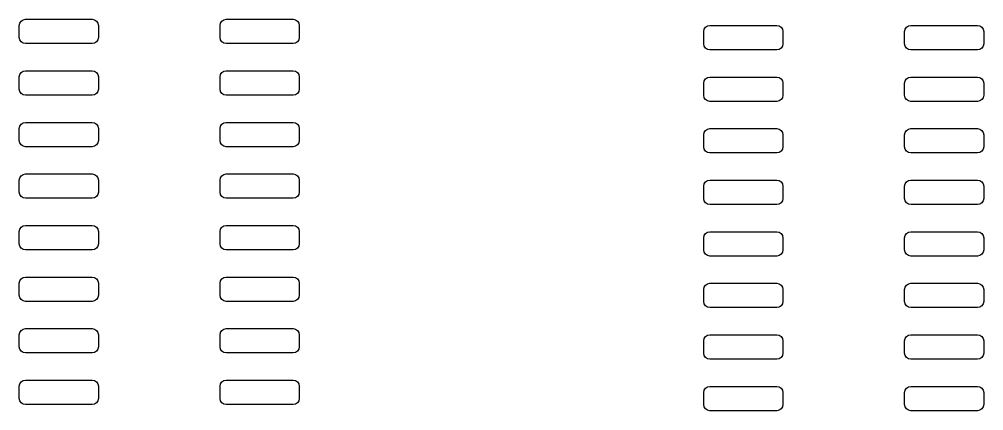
# Model space of a CAD drawing. Extents: x 0 to 360, y 0 to 260.
# Drawn here: x 209.68 to 233.45, y 151.54 to 161.19 of the extents above; entities that cross this region are included whole.
import ezdxf

# ---------------------------------------------------------------- set-up
doc = ezdxf.new("R2010")
doc.units = 0
doc.layers.add('BLACK', color=7, linetype='CONTINUOUS')

msp = doc.modelspace()

# ---------------------------------------------------------------- linework, layer by layer
at = {"layer": 'BLACK', "linetype": 'CONTINUOUS'}
for p, q in [((209.72, 161.143), (209.769, 161.176)), ((209.769, 161.176), (209.826, 161.187)), ((209.826, 161.187), (211.476, 161.187)), ((211.476, 161.187), (211.533, 161.176)), ((211.533, 161.176), (211.582, 161.143)), ((214.67, 161.143), (214.719, 161.176)), ((214.719, 161.176), (214.776, 161.187)), ((214.776, 161.187), (216.426, 161.187)), ((216.426, 161.187), (216.483, 161.176)), ((216.483, 161.176), (216.532, 161.143)), ((209.676, 161.037), (209.687, 161.094)), ((209.676, 160.737), (209.676, 161.037)), ((209.687, 161.094), (209.72, 161.143)), ((211.582, 161.143), (211.615, 161.094)), ((211.615, 161.094), (211.626, 161.037)), ((211.626, 161.037), (211.626, 160.737)), ((214.626, 161.037), (214.637, 161.094)), ((214.626, 160.737), (214.626, 161.037)), ((214.637, 161.094), (214.67, 161.143)), ((216.532, 161.143), (216.565, 161.094)), ((216.565, 161.094), (216.576, 161.037)), ((216.576, 161.037), (216.576, 160.737)), ((226.546, 160.884), (226.557, 160.941)), ((226.557, 160.941), (226.59, 160.99)), ((226.59, 160.99), (226.639, 161.022)), ((226.639, 161.022), (226.696, 161.034)), ((226.696, 161.034), (228.346, 161.034)), ((228.346, 161.034), (228.403, 161.022)), ((228.403, 161.022), (228.452, 160.99)), ((228.452, 160.99), (228.485, 160.941)), ((228.485, 160.941), (228.496, 160.884)), ((231.496, 160.884), (231.507, 160.941)), ((231.507, 160.941), (231.54, 160.99)), ((231.54, 160.99), (231.589, 161.022)), ((231.589, 161.022), (231.646, 161.034)), ((231.646, 161.034), (233.296, 161.034)), ((233.296, 161.034), (233.353, 161.022)), ((233.353, 161.022), (233.402, 160.99)), ((233.402, 160.99), (233.435, 160.941)), ((233.435, 160.941), (233.446, 160.884)), ((209.687, 160.68), (209.676, 160.737)), ((211.626, 160.737), (211.615, 160.68)), ((214.637, 160.68), (214.626, 160.737)), ((216.576, 160.737), (216.565, 160.68)), ((226.546, 160.584), (226.546, 160.884)), ((228.496, 160.884), (228.496, 160.584)), ((231.496, 160.584), (231.496, 160.884)), ((233.446, 160.884), (233.446, 160.584)), ((209.72, 160.631), (209.687, 160.68)), ((209.769, 160.598), (209.72, 160.631)), ((209.826, 160.587), (209.769, 160.598)), ((211.476, 160.587), (209.826, 160.587)), ((211.533, 160.598), (211.476, 160.587)), ((211.582, 160.631), (211.533, 160.598)), ((211.615, 160.68), (211.582, 160.631)), ((214.67, 160.631), (214.637, 160.68)), ((214.719, 160.598), (214.67, 160.631)), ((214.776, 160.587), (214.719, 160.598)), ((216.426, 160.587), (214.776, 160.587)), ((216.483, 160.598), (216.426, 160.587)), ((216.532, 160.631), (216.483, 160.598)), ((216.565, 160.68), (216.532, 160.631)), ((226.557, 160.526), (226.546, 160.584)), ((226.59, 160.478), (226.557, 160.526)), ((226.639, 160.445), (226.59, 160.478)), ((228.452, 160.478), (228.403, 160.445)), ((228.485, 160.526), (228.452, 160.478)), ((228.496, 160.584), (228.485, 160.526)), ((231.507, 160.526), (231.496, 160.584)), ((231.54, 160.478), (231.507, 160.526)), ((231.589, 160.445), (231.54, 160.478)), ((233.402, 160.478), (233.353, 160.445)), ((233.435, 160.526), (233.402, 160.478)), ((233.446, 160.584), (233.435, 160.526)), ((226.696, 160.434), (226.639, 160.445)), ((228.346, 160.434), (226.696, 160.434)), ((228.403, 160.445), (228.346, 160.434)), ((231.646, 160.434), (231.589, 160.445)), ((233.296, 160.434), (231.646, 160.434)), ((233.353, 160.445), (233.296, 160.434)), ((209.676, 159.767), (209.687, 159.824)), ((209.676, 159.467), (209.676, 159.767)), ((209.687, 159.824), (209.72, 159.873)), ((209.72, 159.873), (209.769, 159.906)), ((209.769, 159.906), (209.826, 159.917)), ((209.826, 159.917), (211.476, 159.917)), ((211.476, 159.917), (211.533, 159.906)), ((211.533, 159.906), (211.582, 159.873)), ((211.582, 159.873), (211.615, 159.824)), ((211.615, 159.824), (211.626, 159.767)), ((211.626, 159.767), (211.626, 159.467)), ((214.626, 159.767), (214.637, 159.824)), ((214.626, 159.467), (214.626, 159.767)), ((214.637, 159.824), (214.67, 159.873)), ((214.67, 159.873), (214.719, 159.906)), ((214.719, 159.906), (214.776, 159.917)), ((214.776, 159.917), (216.426, 159.917)), ((216.426, 159.917), (216.483, 159.906)), ((216.483, 159.906), (216.532, 159.873)), ((216.532, 159.873), (216.565, 159.824)), ((216.565, 159.824), (216.576, 159.767)), ((216.576, 159.767), (216.576, 159.467)), ((226.59, 159.72), (226.639, 159.752)), ((226.639, 159.752), (226.696, 159.764)), ((226.696, 159.764), (228.346, 159.764)), ((228.346, 159.764), (228.403, 159.752)), ((228.403, 159.752), (228.452, 159.72)), ((231.54, 159.72), (231.589, 159.752)), ((231.589, 159.752), (231.646, 159.764)), ((231.646, 159.764), (233.296, 159.764)), ((233.296, 159.764), (233.353, 159.752)), ((233.353, 159.752), (233.402, 159.72)), ((226.546, 159.614), (226.557, 159.671)), ((226.546, 159.314), (226.546, 159.614)), ((226.557, 159.671), (226.59, 159.72)), ((228.452, 159.72), (228.485, 159.671)), ((228.485, 159.671), (228.496, 159.614)), ((228.496, 159.614), (228.496, 159.314)), ((231.496, 159.614), (231.507, 159.671)), ((231.496, 159.314), (231.496, 159.614)), ((231.507, 159.671), (231.54, 159.72)), ((233.402, 159.72), (233.435, 159.671)), ((233.435, 159.671), (233.446, 159.614)), ((233.446, 159.614), (233.446, 159.314)), ((209.687, 159.41), (209.676, 159.467)), ((209.72, 159.361), (209.687, 159.41)), ((209.769, 159.328), (209.72, 159.361)), ((209.826, 159.317), (209.769, 159.328)), ((211.476, 159.317), (209.826, 159.317)), ((211.533, 159.328), (211.476, 159.317)), ((211.582, 159.361), (211.533, 159.328)), ((211.615, 159.41), (211.582, 159.361)), ((211.626, 159.467), (211.615, 159.41)), ((214.637, 159.41), (214.626, 159.467)), ((214.67, 159.361), (214.637, 159.41)), ((214.719, 159.328), (214.67, 159.361)), ((214.776, 159.317), (214.719, 159.328)), ((216.426, 159.317), (214.776, 159.317)), ((216.483, 159.328), (216.426, 159.317)), ((216.532, 159.361), (216.483, 159.328)), ((216.565, 159.41), (216.532, 159.361)), ((216.576, 159.467), (216.565, 159.41)), ((226.557, 159.256), (226.546, 159.314)), ((228.496, 159.314), (228.485, 159.256)), ((231.507, 159.256), (231.496, 159.314)), ((233.446, 159.314), (233.435, 159.256)), ((226.59, 159.208), (226.557, 159.256)), ((226.639, 159.175), (226.59, 159.208)), ((226.696, 159.164), (226.639, 159.175)), ((228.346, 159.164), (226.696, 159.164)), ((228.403, 159.175), (228.346, 159.164)), ((228.452, 159.208), (228.403, 159.175)), ((228.485, 159.256), (228.452, 159.208)), ((231.54, 159.208), (231.507, 159.256)), ((231.589, 159.175), (231.54, 159.208)), ((231.646, 159.164), (231.589, 159.175)), ((233.296, 159.164), (231.646, 159.164)), ((233.353, 159.175), (233.296, 159.164)), ((233.402, 159.208), (233.353, 159.175)), ((233.435, 159.256), (233.402, 159.208)), ((209.676, 158.497), (209.687, 158.554)), ((209.687, 158.554), (209.72, 158.603)), ((209.72, 158.603), (209.769, 158.636)), ((209.769, 158.636), (209.826, 158.647)), ((209.826, 158.647), (211.476, 158.647)), ((211.476, 158.647), (211.533, 158.636)), ((211.533, 158.636), (211.582, 158.603)), ((211.582, 158.603), (211.615, 158.554)), ((211.615, 158.554), (211.626, 158.497)), ((214.626, 158.497), (214.637, 158.554)), ((214.637, 158.554), (214.67, 158.603)), ((214.67, 158.603), (214.719, 158.636)), ((214.719, 158.636), (214.776, 158.647)), ((214.776, 158.647), (216.426, 158.647)), ((216.426, 158.647), (216.483, 158.636)), ((216.483, 158.636), (216.532, 158.603)), ((216.532, 158.603), (216.565, 158.554)), ((216.565, 158.554), (216.576, 158.497)), ((209.676, 158.197), (209.676, 158.497)), ((211.626, 158.497), (211.626, 158.197)), ((214.626, 158.197), (214.626, 158.497)), ((216.576, 158.497), (216.576, 158.197)), ((226.546, 158.344), (226.557, 158.401)), ((226.546, 158.044), (226.546, 158.344)), ((226.557, 158.401), (226.59, 158.45)), ((226.59, 158.45), (226.639, 158.482)), ((226.639, 158.482), (226.696, 158.494)), ((226.696, 158.494), (228.346, 158.494)), ((228.346, 158.494), (228.403, 158.482)), ((228.403, 158.482), (228.452, 158.45)), ((228.452, 158.45), (228.485, 158.401)), ((228.485, 158.401), (228.496, 158.344)), ((228.496, 158.344), (228.496, 158.044)), ((231.496, 158.344), (231.507, 158.401)), ((231.496, 158.044), (231.496, 158.344)), ((231.507, 158.401), (231.54, 158.45)), ((231.54, 158.45), (231.589, 158.482)), ((231.589, 158.482), (231.646, 158.494)), ((231.646, 158.494), (233.296, 158.494)), ((233.296, 158.494), (233.353, 158.482)), ((233.353, 158.482), (233.402, 158.45)), ((233.402, 158.45), (233.435, 158.401)), ((233.435, 158.401), (233.446, 158.344)), ((233.446, 158.344), (233.446, 158.044)), ((209.687, 158.14), (209.676, 158.197)), ((209.72, 158.091), (209.687, 158.14)), ((209.769, 158.058), (209.72, 158.091)), ((211.582, 158.091), (211.533, 158.058)), ((211.615, 158.14), (211.582, 158.091)), ((211.626, 158.197), (211.615, 158.14)), ((214.637, 158.14), (214.626, 158.197)), ((214.67, 158.091), (214.637, 158.14)), ((214.719, 158.058), (214.67, 158.091)), ((216.532, 158.091), (216.483, 158.058)), ((216.565, 158.14), (216.532, 158.091)), ((216.576, 158.197), (216.565, 158.14)), ((209.826, 158.047), (209.769, 158.058)), ((211.476, 158.047), (209.826, 158.047)), ((211.533, 158.058), (211.476, 158.047)), ((214.776, 158.047), (214.719, 158.058)), ((216.426, 158.047), (214.776, 158.047)), ((216.483, 158.058), (216.426, 158.047)), ((226.557, 157.986), (226.546, 158.044)), ((226.59, 157.938), (226.557, 157.986)), ((226.639, 157.905), (226.59, 157.938)), ((226.696, 157.894), (226.639, 157.905)), ((228.346, 157.894), (226.696, 157.894)), ((228.403, 157.905), (228.346, 157.894)), ((228.452, 157.938), (228.403, 157.905)), ((228.485, 157.986), (228.452, 157.938)), ((228.496, 158.044), (228.485, 157.986)), ((231.507, 157.986), (231.496, 158.044)), ((231.54, 157.938), (231.507, 157.986)), ((231.589, 157.905), (231.54, 157.938)), ((231.646, 157.894), (231.589, 157.905)), ((233.296, 157.894), (231.646, 157.894)), ((233.353, 157.905), (233.296, 157.894)), ((233.402, 157.938), (233.353, 157.905)), ((233.435, 157.986), (233.402, 157.938)), ((233.446, 158.044), (233.435, 157.986)), ((209.72, 157.333), (209.769, 157.366)), ((209.769, 157.366), (209.826, 157.377)), ((209.826, 157.377), (211.476, 157.377)), ((211.476, 157.377), (211.533, 157.366)), ((211.533, 157.366), (211.582, 157.333)), ((214.67, 157.333), (214.719, 157.366)), ((214.719, 157.366), (214.776, 157.377)), ((214.776, 157.377), (216.426, 157.377)), ((216.426, 157.377), (216.483, 157.366)), ((216.483, 157.366), (216.532, 157.333)), ((209.676, 157.227), (209.687, 157.284)), ((209.676, 156.927), (209.676, 157.227)), ((209.687, 157.284), (209.72, 157.333)), ((211.582, 157.333), (211.615, 157.284)), ((211.615, 157.284), (211.626, 157.227)), ((211.626, 157.227), (211.626, 156.927)), ((214.626, 157.227), (214.637, 157.284)), ((214.626, 156.927), (214.626, 157.227)), ((214.637, 157.284), (214.67, 157.333)), ((216.532, 157.333), (216.565, 157.284)), ((216.565, 157.284), (216.576, 157.227)), ((216.576, 157.227), (216.576, 156.927)), ((226.546, 157.074), (226.557, 157.131)), ((226.557, 157.131), (226.59, 157.18)), ((226.59, 157.18), (226.639, 157.212)), ((226.639, 157.212), (226.696, 157.224)), ((226.696, 157.224), (228.346, 157.224)), ((228.346, 157.224), (228.403, 157.212)), ((228.403, 157.212), (228.452, 157.18)), ((228.452, 157.18), (228.485, 157.131)), ((228.485, 157.131), (228.496, 157.074)), ((231.496, 157.074), (231.507, 157.131)), ((231.507, 157.131), (231.54, 157.18)), ((231.54, 157.18), (231.589, 157.212)), ((231.589, 157.212), (231.646, 157.224)), ((231.646, 157.224), (233.296, 157.224)), ((233.296, 157.224), (233.353, 157.212)), ((233.353, 157.212), (233.402, 157.18)), ((233.402, 157.18), (233.435, 157.131)), ((233.435, 157.131), (233.446, 157.074)), ((209.687, 156.87), (209.676, 156.927)), ((211.626, 156.927), (211.615, 156.87)), ((214.637, 156.87), (214.626, 156.927)), ((216.576, 156.927), (216.565, 156.87)), ((226.546, 156.774), (226.546, 157.074)), ((228.496, 157.074), (228.496, 156.774)), ((231.496, 156.774), (231.496, 157.074)), ((233.446, 157.074), (233.446, 156.774)), ((209.72, 156.821), (209.687, 156.87)), ((209.769, 156.788), (209.72, 156.821)), ((209.826, 156.777), (209.769, 156.788)), ((211.476, 156.777), (209.826, 156.777)), ((211.533, 156.788), (211.476, 156.777)), ((211.582, 156.821), (211.533, 156.788)), ((211.615, 156.87), (211.582, 156.821)), ((214.67, 156.821), (214.637, 156.87)), ((214.719, 156.788), (214.67, 156.821)), ((214.776, 156.777), (214.719, 156.788)), ((216.426, 156.777), (214.776, 156.777)), ((216.483, 156.788), (216.426, 156.777)), ((216.532, 156.821), (216.483, 156.788)), ((216.565, 156.87), (216.532, 156.821)), ((226.557, 156.716), (226.546, 156.774)), ((226.59, 156.668), (226.557, 156.716)), ((226.639, 156.635), (226.59, 156.668)), ((228.452, 156.668), (228.403, 156.635)), ((228.485, 156.716), (228.452, 156.668)), ((228.496, 156.774), (228.485, 156.716)), ((231.507, 156.716), (231.496, 156.774)), ((231.54, 156.668), (231.507, 156.716)), ((231.589, 156.635), (231.54, 156.668)), ((233.402, 156.668), (233.353, 156.635)), ((233.435, 156.716), (233.402, 156.668)), ((233.446, 156.774), (233.435, 156.716)), ((226.696, 156.624), (226.639, 156.635)), ((228.346, 156.624), (226.696, 156.624)), ((228.403, 156.635), (228.346, 156.624)), ((231.646, 156.624), (231.589, 156.635)), ((233.296, 156.624), (231.646, 156.624)), ((233.353, 156.635), (233.296, 156.624)), ((209.676, 155.957), (209.687, 156.014)), ((209.676, 155.657), (209.676, 155.957)), ((209.687, 156.014), (209.72, 156.063)), ((209.72, 156.063), (209.769, 156.096)), ((209.769, 156.096), (209.826, 156.107)), ((209.826, 156.107), (211.476, 156.107)), ((211.476, 156.107), (211.533, 156.096)), ((211.533, 156.096), (211.582, 156.063)), ((211.582, 156.063), (211.615, 156.014)), ((211.615, 156.014), (211.626, 155.957)), ((211.626, 155.957), (211.626, 155.657)), ((214.626, 155.957), (214.637, 156.014)), ((214.626, 155.657), (214.626, 155.957)), ((214.637, 156.014), (214.67, 156.063)), ((214.67, 156.063), (214.719, 156.096)), ((214.719, 156.096), (214.776, 156.107)), ((214.776, 156.107), (216.426, 156.107)), ((216.426, 156.107), (216.483, 156.096)), ((216.483, 156.096), (216.532, 156.063)), ((216.532, 156.063), (216.565, 156.014)), ((216.565, 156.014), (216.576, 155.957)), ((216.576, 155.957), (216.576, 155.657)), ((226.59, 155.91), (226.639, 155.942)), ((226.639, 155.942), (226.696, 155.954)), ((226.696, 155.954), (228.346, 155.954)), ((228.346, 155.954), (228.403, 155.942)), ((228.403, 155.942), (228.452, 155.91)), ((231.54, 155.91), (231.589, 155.942)), ((231.589, 155.942), (231.646, 155.954)), ((231.646, 155.954), (233.296, 155.954)), ((233.296, 155.954), (233.353, 155.942)), ((233.353, 155.942), (233.402, 155.91)), ((226.546, 155.804), (226.557, 155.861)), ((226.546, 155.504), (226.546, 155.804)), ((226.557, 155.861), (226.59, 155.91)), ((228.452, 155.91), (228.485, 155.861)), ((228.485, 155.861), (228.496, 155.804)), ((228.496, 155.804), (228.496, 155.504)), ((231.496, 155.804), (231.507, 155.861)), ((231.496, 155.504), (231.496, 155.804)), ((231.507, 155.861), (231.54, 155.91)), ((233.402, 155.91), (233.435, 155.861)), ((233.435, 155.861), (233.446, 155.804)), ((233.446, 155.804), (233.446, 155.504)), ((209.687, 155.6), (209.676, 155.657)), ((209.72, 155.551), (209.687, 155.6)), ((209.769, 155.518), (209.72, 155.551)), ((209.826, 155.507), (209.769, 155.518)), ((211.476, 155.507), (209.826, 155.507)), ((211.533, 155.518), (211.476, 155.507)), ((211.582, 155.551), (211.533, 155.518)), ((211.615, 155.6), (211.582, 155.551)), ((211.626, 155.657), (211.615, 155.6)), ((214.637, 155.6), (214.626, 155.657)), ((214.67, 155.551), (214.637, 155.6)), ((214.719, 155.518), (214.67, 155.551)), ((214.776, 155.507), (214.719, 155.518)), ((216.426, 155.507), (214.776, 155.507)), ((216.483, 155.518), (216.426, 155.507)), ((216.532, 155.551), (216.483, 155.518)), ((216.565, 155.6), (216.532, 155.551)), ((216.576, 155.657), (216.565, 155.6)), ((226.557, 155.446), (226.546, 155.504)), ((228.496, 155.504), (228.485, 155.446)), ((231.507, 155.446), (231.496, 155.504)), ((233.446, 155.504), (233.435, 155.446)), ((226.59, 155.398), (226.557, 155.446)), ((226.639, 155.365), (226.59, 155.398)), ((226.696, 155.354), (226.639, 155.365)), ((228.346, 155.354), (226.696, 155.354)), ((228.403, 155.365), (228.346, 155.354)), ((228.452, 155.398), (228.403, 155.365)), ((228.485, 155.446), (228.452, 155.398)), ((231.54, 155.398), (231.507, 155.446)), ((231.589, 155.365), (231.54, 155.398)), ((231.646, 155.354), (231.589, 155.365)), ((233.296, 155.354), (231.646, 155.354)), ((233.353, 155.365), (233.296, 155.354)), ((233.402, 155.398), (233.353, 155.365)), ((233.435, 155.446), (233.402, 155.398)), ((209.676, 154.687), (209.687, 154.744)), ((209.687, 154.744), (209.72, 154.793)), ((209.72, 154.793), (209.769, 154.826)), ((209.769, 154.826), (209.826, 154.837)), ((209.826, 154.837), (211.476, 154.837)), ((211.476, 154.837), (211.533, 154.826)), ((211.533, 154.826), (211.582, 154.793)), ((211.582, 154.793), (211.615, 154.744)), ((211.615, 154.744), (211.626, 154.687)), ((214.626, 154.687), (214.637, 154.744)), ((214.637, 154.744), (214.67, 154.793)), ((214.67, 154.793), (214.719, 154.826)), ((214.719, 154.826), (214.776, 154.837)), ((214.776, 154.837), (216.426, 154.837)), ((216.426, 154.837), (216.483, 154.826)), ((216.483, 154.826), (216.532, 154.793)), ((216.532, 154.793), (216.565, 154.744)), ((216.565, 154.744), (216.576, 154.687)), ((209.676, 154.387), (209.676, 154.687)), ((211.626, 154.687), (211.626, 154.387)), ((214.626, 154.387), (214.626, 154.687)), ((216.576, 154.687), (216.576, 154.387)), ((226.546, 154.534), (226.557, 154.591)), ((226.546, 154.234), (226.546, 154.534)), ((226.557, 154.591), (226.59, 154.64)), ((226.59, 154.64), (226.639, 154.672)), ((226.639, 154.672), (226.696, 154.684)), ((226.696, 154.684), (228.346, 154.684)), ((228.346, 154.684), (228.403, 154.672)), ((228.403, 154.672), (228.452, 154.64)), ((228.452, 154.64), (228.485, 154.591)), ((228.485, 154.591), (228.496, 154.534)), ((228.496, 154.534), (228.496, 154.234)), ((231.496, 154.534), (231.507, 154.591)), ((231.496, 154.234), (231.496, 154.534)), ((231.507, 154.591), (231.54, 154.64)), ((231.54, 154.64), (231.589, 154.672)), ((231.589, 154.672), (231.646, 154.684)), ((231.646, 154.684), (233.296, 154.684)), ((233.296, 154.684), (233.353, 154.672)), ((233.353, 154.672), (233.402, 154.64)), ((233.402, 154.64), (233.435, 154.591)), ((233.435, 154.591), (233.446, 154.534)), ((233.446, 154.534), (233.446, 154.234)), ((209.687, 154.33), (209.676, 154.387)), ((209.72, 154.281), (209.687, 154.33)), ((209.769, 154.248), (209.72, 154.281)), ((211.582, 154.281), (211.533, 154.248)), ((211.615, 154.33), (211.582, 154.281)), ((211.626, 154.387), (211.615, 154.33)), ((214.637, 154.33), (214.626, 154.387)), ((214.67, 154.281), (214.637, 154.33)), ((214.719, 154.248), (214.67, 154.281)), ((216.532, 154.281), (216.483, 154.248)), ((216.565, 154.33), (216.532, 154.281)), ((216.576, 154.387), (216.565, 154.33)), ((209.826, 154.237), (209.769, 154.248)), ((211.476, 154.237), (209.826, 154.237)), ((211.533, 154.248), (211.476, 154.237)), ((214.776, 154.237), (214.719, 154.248)), ((216.426, 154.237), (214.776, 154.237)), ((216.483, 154.248), (216.426, 154.237)), ((226.557, 154.176), (226.546, 154.234)), ((226.59, 154.128), (226.557, 154.176)), ((226.639, 154.095), (226.59, 154.128)), ((226.696, 154.084), (226.639, 154.095)), ((228.346, 154.084), (226.696, 154.084)), ((228.403, 154.095), (228.346, 154.084)), ((228.452, 154.128), (228.403, 154.095)), ((228.485, 154.176), (228.452, 154.128)), ((228.496, 154.234), (228.485, 154.176)), ((231.507, 154.176), (231.496, 154.234)), ((231.54, 154.128), (231.507, 154.176)), ((231.589, 154.095), (231.54, 154.128)), ((231.646, 154.084), (231.589, 154.095)), ((233.296, 154.084), (231.646, 154.084)), ((233.353, 154.095), (233.296, 154.084)), ((233.402, 154.128), (233.353, 154.095)), ((233.435, 154.176), (233.402, 154.128)), ((233.446, 154.234), (233.435, 154.176)), ((209.72, 153.523), (209.769, 153.556)), ((209.769, 153.556), (209.826, 153.567)), ((209.826, 153.567), (211.476, 153.567)), ((211.476, 153.567), (211.533, 153.556)), ((211.533, 153.556), (211.582, 153.523)), ((214.67, 153.523), (214.719, 153.556)), ((214.719, 153.556), (214.776, 153.567)), ((214.776, 153.567), (216.426, 153.567)), ((216.426, 153.567), (216.483, 153.556)), ((216.483, 153.556), (216.532, 153.523)), ((209.676, 153.417), (209.687, 153.474)), ((209.676, 153.117), (209.676, 153.417)), ((209.687, 153.474), (209.72, 153.523)), ((211.582, 153.523), (211.615, 153.474)), ((211.615, 153.474), (211.626, 153.417)), ((211.626, 153.417), (211.626, 153.117)), ((214.626, 153.417), (214.637, 153.474)), ((214.626, 153.117), (214.626, 153.417)), ((214.637, 153.474), (214.67, 153.523)), ((216.532, 153.523), (216.565, 153.474)), ((216.565, 153.474), (216.576, 153.417)), ((216.576, 153.417), (216.576, 153.117)), ((226.546, 153.264), (226.557, 153.321)), ((226.557, 153.321), (226.59, 153.37)), ((226.59, 153.37), (226.639, 153.402)), ((226.639, 153.402), (226.696, 153.414)), ((226.696, 153.414), (228.346, 153.414)), ((228.346, 153.414), (228.403, 153.402)), ((228.403, 153.402), (228.452, 153.37)), ((228.452, 153.37), (228.485, 153.321)), ((228.485, 153.321), (228.496, 153.264)), ((231.496, 153.264), (231.507, 153.321)), ((231.507, 153.321), (231.54, 153.37)), ((231.54, 153.37), (231.589, 153.402)), ((231.589, 153.402), (231.646, 153.414)), ((231.646, 153.414), (233.296, 153.414)), ((233.296, 153.414), (233.353, 153.402)), ((233.353, 153.402), (233.402, 153.37)), ((233.402, 153.37), (233.435, 153.321)), ((233.435, 153.321), (233.446, 153.264)), ((209.687, 153.06), (209.676, 153.117)), ((211.626, 153.117), (211.615, 153.06)), ((214.637, 153.06), (214.626, 153.117)), ((216.576, 153.117), (216.565, 153.06)), ((226.546, 152.964), (226.546, 153.264)), ((228.496, 153.264), (228.496, 152.964)), ((231.496, 152.964), (231.496, 153.264)), ((233.446, 153.264), (233.446, 152.964)), ((209.72, 153.011), (209.687, 153.06)), ((209.769, 152.978), (209.72, 153.011)), ((209.826, 152.967), (209.769, 152.978)), ((211.476, 152.967), (209.826, 152.967)), ((211.533, 152.978), (211.476, 152.967)), ((211.582, 153.011), (211.533, 152.978)), ((211.615, 153.06), (211.582, 153.011)), ((214.67, 153.011), (214.637, 153.06)), ((214.719, 152.978), (214.67, 153.011)), ((214.776, 152.967), (214.719, 152.978)), ((216.426, 152.967), (214.776, 152.967)), ((216.483, 152.978), (216.426, 152.967)), ((216.532, 153.011), (216.483, 152.978)), ((216.565, 153.06), (216.532, 153.011)), ((226.557, 152.906), (226.546, 152.964)), ((226.59, 152.858), (226.557, 152.906)), ((226.639, 152.825), (226.59, 152.858)), ((228.452, 152.858), (228.403, 152.825)), ((228.485, 152.906), (228.452, 152.858)), ((228.496, 152.964), (228.485, 152.906)), ((231.507, 152.906), (231.496, 152.964)), ((231.54, 152.858), (231.507, 152.906)), ((231.589, 152.825), (231.54, 152.858)), ((233.402, 152.858), (233.353, 152.825)), ((233.435, 152.906), (233.402, 152.858)), ((233.446, 152.964), (233.435, 152.906)), ((226.696, 152.814), (226.639, 152.825)), ((228.346, 152.814), (226.696, 152.814)), ((228.403, 152.825), (228.346, 152.814)), ((231.646, 152.814), (231.589, 152.825)), ((233.296, 152.814), (231.646, 152.814)), ((233.353, 152.825), (233.296, 152.814)), ((209.676, 152.147), (209.687, 152.204)), ((209.676, 151.847), (209.676, 152.147)), ((209.687, 152.204), (209.72, 152.253)), ((209.72, 152.253), (209.769, 152.286)), ((209.769, 152.286), (209.826, 152.297)), ((209.826, 152.297), (211.476, 152.297)), ((211.476, 152.297), (211.533, 152.286)), ((211.533, 152.286), (211.582, 152.253)), ((211.582, 152.253), (211.615, 152.204)), ((211.615, 152.204), (211.626, 152.147)), ((211.626, 152.147), (211.626, 151.847)), ((214.626, 152.147), (214.637, 152.204)), ((214.626, 151.847), (214.626, 152.147)), ((214.637, 152.204), (214.67, 152.253)), ((214.67, 152.253), (214.719, 152.286)), ((214.719, 152.286), (214.776, 152.297)), ((214.776, 152.297), (216.426, 152.297)), ((216.426, 152.297), (216.483, 152.286)), ((216.483, 152.286), (216.532, 152.253)), ((216.532, 152.253), (216.565, 152.204)), ((216.565, 152.204), (216.576, 152.147)), ((216.576, 152.147), (216.576, 151.847)), ((226.59, 152.1), (226.639, 152.132)), ((226.639, 152.132), (226.696, 152.144)), ((226.696, 152.144), (228.346, 152.144)), ((228.346, 152.144), (228.403, 152.132)), ((228.403, 152.132), (228.452, 152.1)), ((231.54, 152.1), (231.589, 152.132)), ((231.589, 152.132), (231.646, 152.144)), ((231.646, 152.144), (233.296, 152.144)), ((233.296, 152.144), (233.353, 152.132)), ((233.353, 152.132), (233.402, 152.1)), ((226.546, 151.994), (226.557, 152.051)), ((226.546, 151.694), (226.546, 151.994)), ((226.557, 152.051), (226.59, 152.1)), ((228.452, 152.1), (228.485, 152.051)), ((228.485, 152.051), (228.496, 151.994)), ((228.496, 151.994), (228.496, 151.694)), ((231.496, 151.994), (231.507, 152.051)), ((231.496, 151.694), (231.496, 151.994)), ((231.507, 152.051), (231.54, 152.1)), ((233.402, 152.1), (233.435, 152.051)), ((233.435, 152.051), (233.446, 151.994)), ((233.446, 151.994), (233.446, 151.694)), ((209.687, 151.79), (209.676, 151.847)), ((209.72, 151.741), (209.687, 151.79)), ((209.769, 151.708), (209.72, 151.741)), ((209.826, 151.697), (209.769, 151.708)), ((211.476, 151.697), (209.826, 151.697)), ((211.533, 151.708), (211.476, 151.697)), ((211.582, 151.741), (211.533, 151.708)), ((211.615, 151.79), (211.582, 151.741)), ((211.626, 151.847), (211.615, 151.79)), ((214.637, 151.79), (214.626, 151.847)), ((214.67, 151.741), (214.637, 151.79)), ((214.719, 151.708), (214.67, 151.741)), ((214.776, 151.697), (214.719, 151.708)), ((216.426, 151.697), (214.776, 151.697)), ((216.483, 151.708), (216.426, 151.697)), ((216.532, 151.741), (216.483, 151.708)), ((216.565, 151.79), (216.532, 151.741)), ((216.576, 151.847), (216.565, 151.79)), ((226.557, 151.636), (226.546, 151.694)), ((228.496, 151.694), (228.485, 151.636)), ((231.507, 151.636), (231.496, 151.694)), ((233.446, 151.694), (233.435, 151.636)), ((226.59, 151.588), (226.557, 151.636)), ((226.639, 151.555), (226.59, 151.588)), ((226.696, 151.544), (226.639, 151.555)), ((228.346, 151.544), (226.696, 151.544)), ((228.403, 151.555), (228.346, 151.544)), ((228.452, 151.588), (228.403, 151.555)), ((228.485, 151.636), (228.452, 151.588)), ((231.54, 151.588), (231.507, 151.636)), ((231.589, 151.555), (231.54, 151.588)), ((231.646, 151.544), (231.589, 151.555)), ((233.296, 151.544), (231.646, 151.544)), ((233.353, 151.555), (233.296, 151.544)), ((233.402, 151.588), (233.353, 151.555)), ((233.435, 151.636), (233.402, 151.588))]:
    msp.add_line(p, q, dxfattribs=at)

doc.saveas('drawing.dxf')
